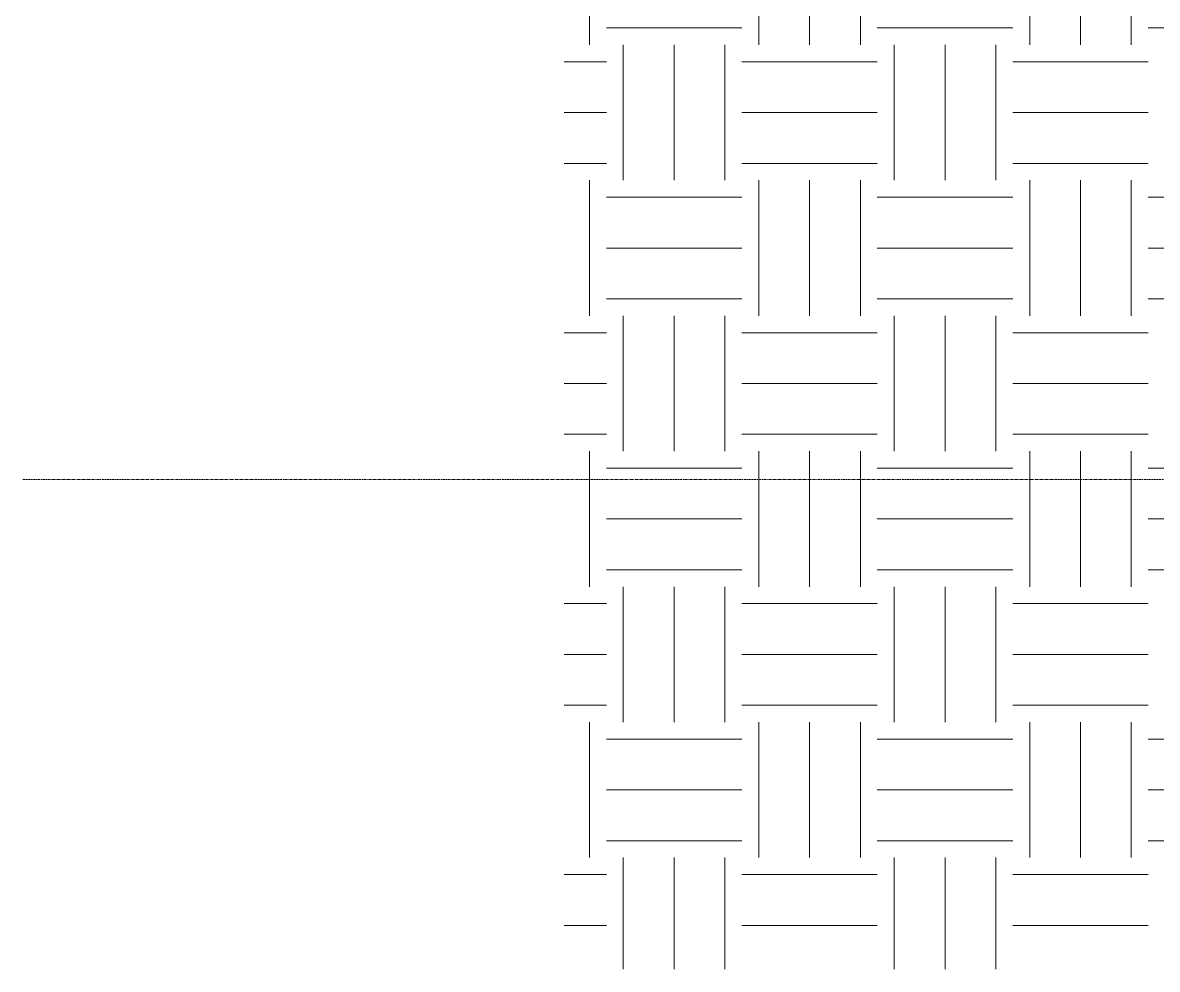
# Model space of a CAD drawing. Header units: inches. Extents: x -4168 to 4202, y -264 to 629.
# Drawn here: x -4168 to -3966.9, y -238.8 to -71.1 of the extents above; entities that cross this region are included whole.
import ezdxf

# ---------------------------------------------------------------- set-up
doc = ezdxf.new("R2010")
doc.units = ezdxf.units.IN
doc.header["$MEASUREMENT"] = 0
doc.linetypes.add('Grid Line 1_2_', pattern=[0.875, 0.5, -0.125, 0.125, -0.125])
for name, color, linetype, lineweight in [('0-1', 7, 'Continuous', 5), ('A-FLOR-LEVL-1', 51, 'Grid Line 1_2_', 9), ('C-TOPO-1', 252, 'Continuous', 9)]:
    doc.layers.add(name, color=color, linetype=linetype, lineweight=lineweight)
pattern_1 = [(0, (-2936.56, 0), (24, 24), [24, -24]), (0, (-2936.56, 9), (24, 24), [24, -24]), (0, (-2936.56, 18), (24, 24), [24, -24]), (90, (-2933.56, 21), (-24, 24), [24, -24]), (90, (-2924.56, 21), (-24, 24), [24, -24]), (90, (-2915.56, 21), (-24, 24), [24, -24])]

# ---------------------------------------------------------------- blocks, each defined once
blk = doc.blocks.new('CTR  - Topography_rvt-1-BUILDING ELEVATION - WEST')
at = {"layer": 'C-TOPO-1'}
h = blk.add_hatch(dxfattribs=at)
h.set_pattern_fill('FP_3', color=256, style=0, pattern_type=2)
h.set_pattern_definition(pattern_1)
h.paths.add_polyline_path([(-3917.32, -238.76), (-3917.32, -182), (-3928.32, -182), (-3928.32, -168), (-3917.32, -168), (-3917.32, -76.02), (-3917.57, -76.18), (-3917.57, -69.09), (-3918.28, -62.61), (-3918.68, -62.62), (-3937.93, -63.85), (-3971.45, -65.91), (-3990.97, -67.2), (-3996.04, -67.2), (-4004.13, -66.79), (-4035.04, -67.2), (-4041.54, -66.87), (-4064.23, -66.94), (-4064.23, -238.76), (-3917.88, -238.76)], flags=0)
h = blk.add_hatch(dxfattribs=at)
h.set_pattern_fill('FP_3', color=256, style=0, pattern_type=2)
h.set_pattern_definition(pattern_1)
h.paths.add_polyline_path([(-4064.23, -238.76), (-4064.23, -66.94), (-4072, -64.64), (-4072, -238.76)], flags=0)

msp = doc.modelspace()

# ---------------------------------------------------------------- linework, layer by layer
at = {"layer": 'A-FLOR-LEVL-1'}
msp.add_line((-4167.9645, -152), (-1830.9484, -152), dxfattribs=at)

# ---------------------------------------------------------------- block references
at = {"layer": '0-1'}
msp.add_blockref('CTR  - Topography_rvt-1-BUILDING ELEVATION - WEST', (0, 0), dxfattribs=at)

doc.saveas('drawing.dxf')
